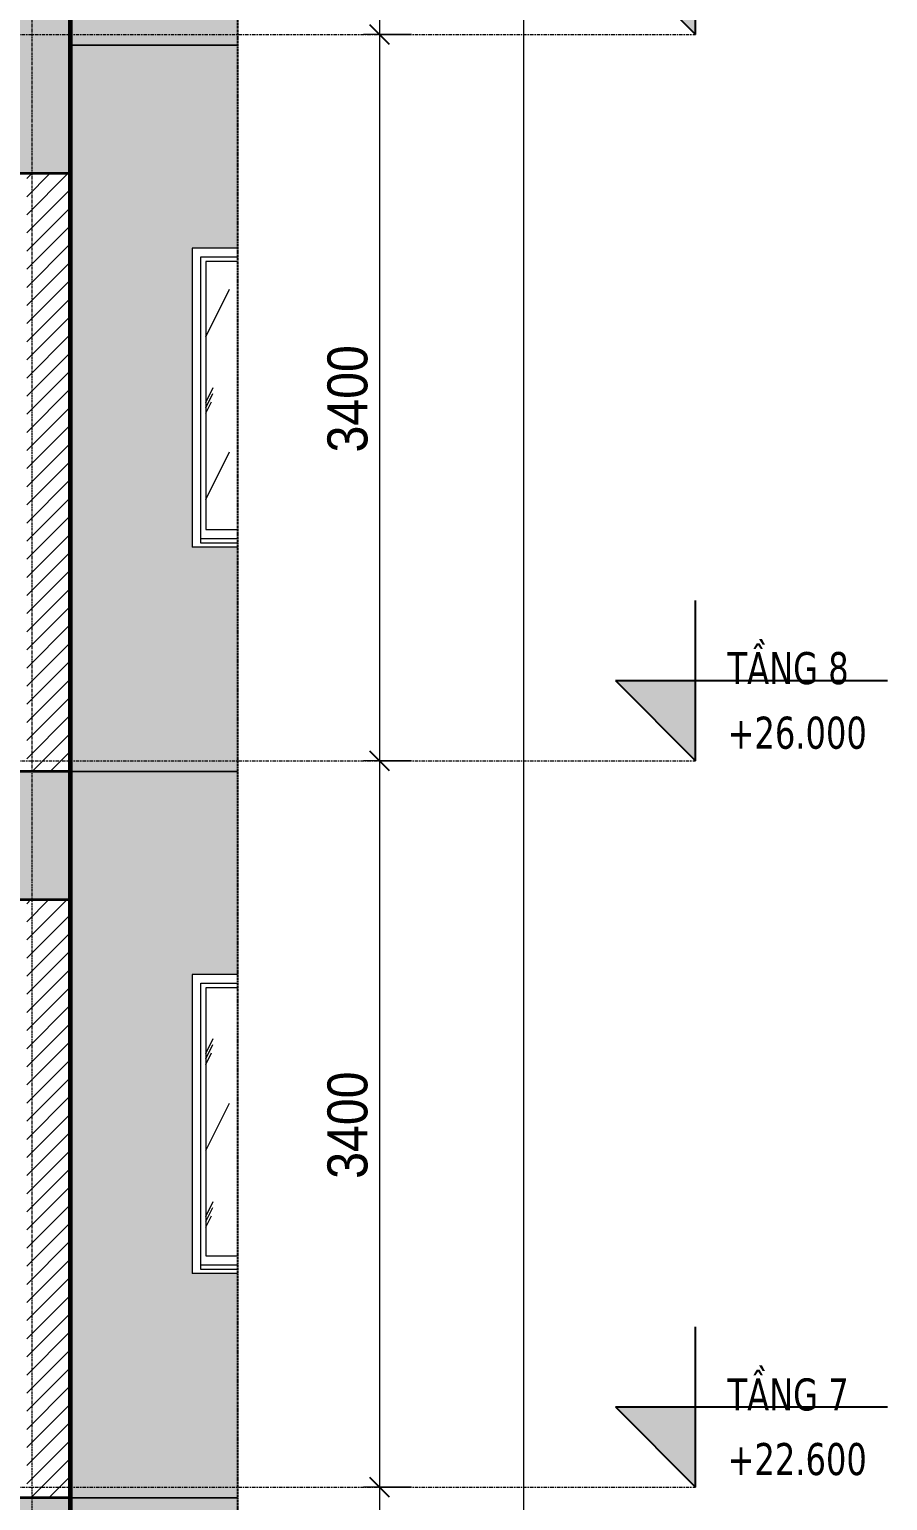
# Model space of a CAD drawing. Header units: millimetres. Extents: x 75584 to 159459, y -5075 to 34550.
# Drawn here: x 152330 to 156350, y 22537 to 29423 of the extents above; entities that cross this region are included whole.
import ezdxf

# ---------------------------------------------------------------- set-up
doc = ezdxf.new("R2010")
doc.units = ezdxf.units.MM
for name, pattern in [('Centre', [31.75, 6.35, -4.7625, 15.875, -4.7625]), ('Grid Line', [22.225, 12.7, -3.175, 3.175, -3.175]), ('Hidden', [7.14375, 4.7625, -2.38125])]:
    doc.linetypes.add(name, pattern=pattern)
for name, color, linetype, lineweight in [('A-ANNO-DIMS', 211, 'Continuous', 9), ('A-ANNO-DIMS-75', 211, 'Continuous', 9), ('A-DETL-GENF', 92, 'Continuous', 18), ('A-DETL-GENF-2', 254, 'Continuous', 18), ('A-DETL-GENF-3', 92, 'Hidden', 25), ('A-DETL-MEDM', 33, 'Continuous', 35), ('A-FLOR-LEVL', 51, 'Continuous', 9), ('A-FLOR-LEVL-1', 51, 'Continuous', 25), ('A-FLOR-LEVL-2', 51, 'Centre', 9), ('A-GLAZ', 151, 'Continuous', 18), ('A-WALL', 113, 'Continuous', 18), ('A-WALL-2', 250, 'Continuous', 35), ('A-WALL-PATT-1', 111, 'Continuous', 18), ('A-WALL-PATT-4', 111, 'Continuous', 5), ('I-WALL', 2, 'Continuous', 18), ('S-GRID-1', 1, 'Grid Line', 9)]:
    doc.layers.add(name, color=color, linetype=linetype, lineweight=lineweight)
doc.styles.add('Tahoma_B_1', font='tahomabd.ttf', dxfattribs={"width": 0.85, "height": 150})
doc.styles.add('UTM Avo_1', font='', dxfattribs={"width": 0.9, "height": 187.5})
doc.styles.get('UTM Avo_1').set_extended_font_data('UTM Avo')
doc.dimstyles.new('1_Dim_chi_tiet_2_5_2', dxfattribs={"dimscale": 304.8, "dimtxt": 187.368928, "dimasz": 0.295276, "dimexe": 0.246063, "dimexo": 0.0625, "dimgap": 0.024606, "dimtad": 1, "dimdec": 0, "dimrnd": 5, "dimzin": 0, "dimdsep": 46, "dimtxsty": 'UTM Avo_1', "dimblk1": 'OBLIQUE', "dimblk2": 'OBLIQUE', "dimsah": 1, "dimcen": 0.09, "dimdle": 0.246063, "dimazin": 0, "dimtfac": 1, "dimtdec": 4, "dimtix": 1, "dimtmove": 0, "dimatfit": 3, "dimfxl": 0.492126, "dimfxlon": 1, "dimtvp": 1, "dimtolj": 1, "dimtzin": 0, "dimarcsym": 2})
pattern_1 = [(45, (149415.25, 15725), (-42.4264, 42.4264), [])]
pattern_2 = [(63.435, (81520.2, 15777.17), (-0.0007, 762.0005), [266.23, -1437.652]), (63.435, (80758.2, 15777.17), (-0.0007, 762.0005), [266.23, -1437.652]), (63.435, (81884.97, 15924.4), (-0.0007, 762.0005), [266.23, -1437.65]), (63.435, (81122.97, 15924.4), (-0.0007, 762.0005), [266.23, -1437.652]), (63.435, (81829.76, 15872.4), (-0.0007, 762.0005), [266.23, -1437.65]), (63.435, (81067.76, 15872.4), (-0.0007, 762.0005), [266.23, -1437.652]), (63.435, (81773.5, 16170.03), (-0.0007, 762.001), [129.4, -1574.483]), (63.435, (81011.5, 16170.03), (-0.0007, 762.0005), [129.4, -1574.483]), (63.435, (81736.68, 16123.98), (-0.0007, 762.001), [266.23, -1437.65]), (63.435, (80974.68, 16123.98), (-0.0007, 762.0005), [266.23, -1437.65]), (63.435, (81743.17, 16157.04), (-0.0007, 762.001), [266.23, -1437.65]), (63.435, (80981.17, 16157.04), (-0.0007, 762.0005), [266.23, -1437.65]), (63.435, (81435.74, 16011.97), (-0.0007, 762.0005), [266.23, -1437.65]), (63.435, (80673.74, 16011.97), (-0.0007, 762.0005), [266.23, -1437.652]), (63.435, (81442.24, 16050.94), (-0.0007, 762.0005), [266.23, -1437.65]), (63.435, (80680.24, 16050.94), (-0.0007, 762.0005), [266.23, -1437.652]), (63.435, (81444, 16079.04), (-0.0007, 762.0005), [266.23, -1437.65]), (63.435, (80682, 16079.04), (-0.0007, 762.0005), [266.23, -1437.652])]

# ---------------------------------------------------------------- blocks, each defined once
blk = doc.blocks.new('1_FAMILY RVT - W01-WxH 1400x1400xmm-V64-TKCS_THANG BỘ TB3 - MẶT CẮT')
at = {"layer": 'A-GLAZ'}
h = blk.add_hatch(dxfattribs=at)
h.set_pattern_fill('FP_20', color=256, style=0, pattern_type=2)
h.set_pattern_definition(pattern_2)
h.paths.add_polyline_path([(84366.1, 23682.6), (84515.3, 23682.6), (84515.3, 24936.5), (84366.1, 24936.5), (84366.1, 23970)])
for p, q in [((84515.3, 25000), (84302.6, 25000)), ((84302.6, 25000), (84302.6, 23600)), ((84343.5, 24959.1), (84515.3, 24959.1)), ((84343.5, 23619), (84343.5, 24959.1)), ((84366.1, 24936.5), (84366.1, 23682.6)), ((84515.3, 24936.5), (84366.1, 24936.5)), ((84515.3, 23638.1), (84343.5, 23638.1)), ((84515.3, 23638.1), (84343.5, 23638.1)), ((84366.1, 23682.6), (84515.3, 23682.6)), ((84515.3, 23600), (84302.6, 23600)), ((84515.3, 23619), (84343.5, 23619))]:
    blk.add_line(p, q, dxfattribs=at)
blk = doc.blocks.new('1_FAMILY RVT - W01-WxH 1400x1400xmm-V67-TKCS_THANG BỘ TB3 - MẶT CẮT')
at = {"layer": 'A-GLAZ'}
h = blk.add_hatch(dxfattribs=at)
h.set_pattern_fill('FP_20', color=256, style=0, pattern_type=2)
h.set_pattern_definition(pattern_2)
h.paths.add_polyline_path([(84366.1, 27082.6), (84515.3, 27082.6), (84515.3, 28336.5), (84366.1, 28336.5), (84366.1, 27614.9)])
for p, q in [((84515.3, 28400), (84302.6, 28400)), ((84302.6, 28400), (84302.6, 27000)), ((84343.5, 28359.1), (84515.3, 28359.1)), ((84343.5, 27019.1), (84343.5, 28359.1)), ((84366.1, 28336.5), (84366.1, 27082.6)), ((84515.3, 28336.5), (84366.1, 28336.5)), ((84366.1, 27082.6), (84515.3, 27082.6)), ((84515.3, 27000), (84302.6, 27000)), ((84515.3, 27038.1), (84343.5, 27038.1)), ((84515.3, 27038.1), (84343.5, 27038.1)), ((84515.3, 27019.1), (84343.5, 27019.1))]:
    blk.add_line(p, q, dxfattribs=at)
blk = doc.blocks.new('BORDER VIEW - BORDER VIEW-3524950-TKCS_THANG BỘ TB3 - MẶT CẮT')
at = {"layer": 'A-DETL-GENF-3'}
blk.add_line((84515.3, 33992.4), (84515.3, -2850), dxfattribs=at)
blk = doc.blocks.new('Level - CAO ĐỘ LEVEL-350587-TKCS_THANG BỘ TB3 - MẶT CẮT')
at = {"layer": 'A-FLOR-LEVL'}
blk.add_hatch(color=256, dxfattribs=at).paths.add_polyline_path([(86659.6, 2575), (86659.6, 2200), (86284.6, 2575)])
at = {"layer": 'A-FLOR-LEVL-1'}
for p, q in [((86659.6, 2200), (86659.6, 2950)), ((86284.6, 2575), (86659.6, 2200)), ((86284.6, 2575), (87559.6, 2575))]:
    blk.add_line(p, q, dxfattribs=at)
blk = doc.blocks.new('DIMBLOCK168-TKCS_THANG BỘ TB3 - MẶT CẮT')
at = {"layer": 'A-ANNO-DIMS-75', "lineweight": 25}
for p, q in [((153969.6, 32200), (153924.6, 32245)), ((153969.6, 32200), (154014.6, 32155)), ((153969.6, 29400), (153924.6, 29445)), ((153969.6, 29400), (154014.6, 29355))]:
    blk.add_line(p, q, dxfattribs=at)
at = {"layer": 'A-ANNO-DIMS-75'}
for p, q in [((154119.6, 32200), (153894.6, 32200)), ((153969.6, 32200), (153969.6, 29400)), ((153969.6, 32200), (154119.6, 32200)), ((154119.6, 29400), (153894.6, 29400)), ((153969.6, 29400), (154119.6, 29400))]:
    blk.add_line(p, q, dxfattribs=at)
at = {"layer": 'A-ANNO-DIMS-75', "color": 0, "insert": (153726, 30543.2), "char_height": 187.5, "width": 616.236, "attachment_point": 1, "rotation": 90, "line_spacing_factor": 1.110334, "style": 'UTM Avo_1'}
blk.add_mtext('2800', dxfattribs=at)
blk = doc.blocks.new('_Oblique')
at = {"color": 0, "linetype": 'ByBlock', "lineweight": -2}
blk.add_line((-0.5, -0.5), (0.5, 0.5), dxfattribs=at)
blk = doc.blocks.new('DIMBLOCK169-TKCS_THANG BỘ TB3 - MẶT CẮT')
at = {"layer": 'A-ANNO-DIMS-75', "lineweight": 25}
for p, q in [((153969.6, 29400), (153924.6, 29445)), ((153969.6, 29400), (154014.6, 29355)), ((153969.6, 26000), (153924.6, 26045)), ((153969.6, 26000), (154014.6, 25955))]:
    blk.add_line(p, q, dxfattribs=at)
at = {"layer": 'A-ANNO-DIMS-75'}
for p, q in [((154119.6, 29400), (153894.6, 29400)), ((153969.6, 29400), (153969.6, 26000)), ((153969.6, 29400), (154119.6, 29400)), ((154119.6, 26000), (153894.6, 26000)), ((153969.6, 26000), (154119.6, 26000))]:
    blk.add_line(p, q, dxfattribs=at)
at = {"layer": 'A-ANNO-DIMS-75', "color": 0, "insert": (153726, 27443.2), "char_height": 187.5, "width": 616.236, "attachment_point": 1, "rotation": 90, "line_spacing_factor": 1.110334, "style": 'UTM Avo_1'}
blk.add_mtext('3400', dxfattribs=at)
blk = doc.blocks.new('DIMBLOCK170-TKCS_THANG BỘ TB3 - MẶT CẮT')
at = {"layer": 'A-ANNO-DIMS-75', "lineweight": 25}
for p, q in [((153969.6, 26000), (153924.6, 26045)), ((153969.6, 26000), (154014.6, 25955)), ((153969.6, 22600), (153924.6, 22645)), ((153969.6, 22600), (154014.6, 22555))]:
    blk.add_line(p, q, dxfattribs=at)
at = {"layer": 'A-ANNO-DIMS-75'}
for p, q in [((154119.6, 26000), (153894.6, 26000)), ((153969.6, 26000), (153969.6, 22600)), ((153969.6, 26000), (154119.6, 26000)), ((154119.6, 22600), (153894.6, 22600)), ((153969.6, 22600), (154119.6, 22600))]:
    blk.add_line(p, q, dxfattribs=at)
at = {"layer": 'A-ANNO-DIMS-75', "color": 0, "insert": (153726, 24043.2), "char_height": 187.5, "width": 616.236, "attachment_point": 1, "rotation": 90, "line_spacing_factor": 1.110334, "style": 'UTM Avo_1'}
blk.add_mtext('3400', dxfattribs=at)
blk = doc.blocks.new('DIMBLOCK171-TKCS_THANG BỘ TB3 - MẶT CẮT')
at = {"layer": 'A-ANNO-DIMS-75'}
for p, q in [((154119.6, 22600), (153894.6, 22600)), ((153969.6, 22600), (153969.6, 19200)), ((153969.6, 22600), (154119.6, 22600)), ((154119.6, 19200), (153894.6, 19200)), ((153969.6, 19200), (154119.6, 19200))]:
    blk.add_line(p, q, dxfattribs=at)
at = {"layer": 'A-ANNO-DIMS-75', "lineweight": 25}
for p, q in [((153969.6, 22600), (153924.6, 22645)), ((153969.6, 22600), (154014.6, 22555)), ((153969.6, 19200), (153924.6, 19245)), ((153969.6, 19200), (154014.6, 19155))]:
    blk.add_line(p, q, dxfattribs=at)
at = {"layer": 'A-ANNO-DIMS-75', "color": 0, "insert": (153726, 20643.2), "char_height": 187.5, "width": 616.236, "attachment_point": 1, "rotation": 90, "line_spacing_factor": 1.110334, "style": 'UTM Avo_1'}
blk.add_mtext('3400', dxfattribs=at)
blk = doc.blocks.new('DIMBLOCK178-TKCS_THANG BỘ TB3 - MẶT CẮT')
at = {"layer": 'A-ANNO-DIMS-75', "lineweight": 25}
for p, q in [((154644.6, 33800), (154599.6, 33845)), ((154644.6, 33800), (154689.6, 33755)), ((154644.6, -2000), (154599.6, -1955)), ((154644.6, -2000), (154689.6, -2045))]:
    blk.add_line(p, q, dxfattribs=at)
at = {"layer": 'A-ANNO-DIMS-75'}
for p, q in [((154644.6, 33875), (154644.6, -2075)), ((154794.6, 33800), (154569.6, 33800)), ((154644.6, 33800), (154794.6, 33800)), ((154794.6, -2000), (154569.6, -2000)), ((154644.6, -2000), (154794.6, -2000))]:
    blk.add_line(p, q, dxfattribs=at)
at = {"layer": 'A-ANNO-DIMS-75', "color": 0, "insert": (154401, 15579), "char_height": 187.5, "width": 770.294, "attachment_point": 1, "rotation": 90, "line_spacing_factor": 1.110334, "style": 'UTM Avo_1'}
blk.add_mtext('35800', dxfattribs=at)

msp = doc.modelspace()

# ---------------------------------------------------------------- hatches: boundary and pattern name
at = {"layer": 'A-DETL-GENF-2'}
h = msp.add_hatch(dxfattribs=at)
h.set_pattern_fill('FP_13', color=256, style=0, pattern_type=2)
h.set_pattern_definition([(50, (149415.25, 15725), (546.553, -47.817), [57.15, -628.65]), (355, (149415.25, 15725), (-105.728, 573.17), [45.72, -502.92]), (100.451, (149460.8, 15721), (440.828, 525.35), [48.57, -534.27]), (46.184, (149415.25, 15877.4), (813.237, -126.128), [85.725, -942.975]), (96.636, (149483, 15866.9), (712.207, 742.283), [72.855, -801.405]), (351.184, (149415.25, 15877.4), (712.215, 742.276), [68.58, -754.38]), (21, (149491.45, 15839.3), (454.843, -306.796), [57.15, -628.65]), (326, (149491.45, 15839.3), (185.406, 552.564), [45.72, -502.92]), (71.451, (149529.35, 15813.73), (640.251, 245.764), [48.57, -534.27]), (37.5, (149415.25, 15725), (9.2664, 253.665), [5.029, -491.795, 5.029, -505.511, -504.825]), (37.5, (149415.25, 15725), (9.2664, 253.665), [-1007.364, 5.029, -499.796]), (7.5, (149415.25, 15725), (200.4594, 300.5414), [5.029, -286.055, 5.029, -480.365, -192.405]), (7.5, (149415.25, 15725), (200.4594, 300.5414), [-776.478, 5.029, -187.376]), (327.5, (149245.32, 15725), (406.7728, -17.1864), [5.029, -185.471, 5.029, -589.331, -788.67]), (327.5, (149245.32, 15725), (406.7728, -17.1864), [-784.86, 5.029, -783.641]), (317.5, (149169.12, 15725), (444.388, 76.2803), [5.029, -242.621, 5.029, -389.687, -560.07]), (317.5, (149169.12, 15725), (444.388, 76.2803), [-642.366, 5.029, -555.041]), (45, (149415.25, 15725), (-188.5854, 188.5854), []), (45, (149415.25, 16010.75), (-188.5854, 188.5854), [])])
h.paths.add_polyline_path([(150035.1, -2350), (152947.4, -2350), (152947.4, -2050), (139712.7, -2050), (139712.7, -2350), (146538.7, -2350)])
h.paths.add_polyline_path([(145892.7, -1000), (146192.7, -1000), (146192.7, -400), (145892.7, -400)])
h.paths.add_polyline_path([(152517.7, 550), (152517.7, 1150), (149822.7, 1150), (149822.7, 750), (150022.7, 750), (150022.7, 980), (152217.7, 980), (152217.7, 550)])
h.paths.add_polyline_path([(140419.9, 650), (146092.7, 650), (146092.7, 850), (139712.7, 850), (139712.7, 650)])
h.paths.add_polyline_path([(145892.7, 3300), (146192.7, 3300), (146192.7, 3900), (145892.7, 3900), (145892.7, 3315.8)])
h.paths.add_polyline_path([(152217.7, 4950), (152517.7, 4950), (152517.7, 5550), (150082.7, 5550), (150082.7, 5150), (150282.7, 5150), (150282.7, 5380), (152217.7, 5380), (152217.7, 5138.2)])
h.paths.add_polyline_path([(146092.7, 5380), (146092.7, 5550), (145892.7, 5550), (145892.7, 5380)])
h.paths.add_polyline_path([(146192.7, 6700), (146192.7, 7300), (145892.7, 7300), (145892.7, 6700)])
h.paths.add_polyline_path([(152217.7, 8350), (152517.7, 8350), (152517.7, 8950), (150082.7, 8950), (150082.7, 8550), (150282.7, 8550), (150282.7, 8780), (152217.7, 8780)])
h.paths.add_polyline_path([(145892.7, 8780), (146092.7, 8780), (146092.7, 8950), (145892.7, 8950)])
h.paths.add_polyline_path([(145892.7, 10100), (146192.7, 10100), (146192.7, 10700), (145892.7, 10700), (145892.7, 10605.5)])
h.paths.add_polyline_path([(152220.4, 11750), (152517.7, 11750), (152517.7, 12350), (150082.7, 12350), (150082.7, 11950), (150282.7, 11950), (150282.7, 12180), (152217.7, 12180), (152217.7, 11750)])
h.paths.add_polyline_path([(145892.7, 12180), (146092.7, 12180), (146092.7, 12350), (145892.7, 12350)])
h.paths.add_polyline_path([(145892.7, 13500), (146192.7, 13500), (146192.7, 14100), (145892.7, 14100)])
h.paths.add_polyline_path([(152217.7, 15150), (152517.7, 15150), (152517.7, 15750), (150082.7, 15750), (150082.7, 15350), (150282.7, 15350), (150282.7, 15580), (152217.7, 15580), (152217.7, 15465.3)])
h.paths.add_polyline_path([(146092.7, 15580), (146092.7, 15750), (145892.7, 15750), (145892.7, 15580)])
h.paths.add_polyline_path([(145892.7, 16900), (146192.7, 16900), (146192.7, 17500), (145892.7, 17500)])
h.paths.add_polyline_path([(152517.7, 18550), (152517.7, 19150), (150082.7, 19150), (150082.7, 18750), (150282.7, 18750), (150282.7, 18980), (152217.7, 18980), (152217.7, 18550)])
h.paths.add_polyline_path([(145892.7, 18980), (146092.7, 18980), (146092.7, 19150), (145892.7, 19150), (145892.7, 19110.2)])
h.paths.add_polyline_path([(146192.7, 20300), (146192.7, 20900), (145892.7, 20900), (145892.7, 20300)])
h.paths.add_polyline_path([(152517.7, 21950), (152517.7, 22550), (150082.7, 22550), (150082.7, 22150), (150282.7, 22150), (150282.7, 22380), (152217.7, 22380), (152217.7, 21950)])
h.paths.add_polyline_path([(146092.7, 22380), (146092.7, 22550), (145892.7, 22550), (145892.7, 22380)])
h.paths.add_polyline_path([(146192.7, 23700), (146192.7, 24300), (145892.7, 24300), (145892.7, 23700)])
h.paths.add_polyline_path([(152217.7, 25350), (152517.7, 25350), (152517.7, 25950), (150082.7, 25950), (150082.7, 25550), (150282.7, 25550), (150282.7, 25780), (152217.7, 25780)])
h.paths.add_polyline_path([(146092.7, 25780), (146092.7, 25950), (145892.7, 25950), (145892.7, 25780)])
h.paths.add_polyline_path([(145892.7, 27020), (146192.7, 27020), (146192.7, 27620), (145892.7, 27620), (145892.7, 27614.9)])
h.paths.add_polyline_path([(152517.7, 28750), (152517.7, 29550), (150342.7, 29550), (150342.7, 29150), (150542.7, 29150), (150542.7, 29350), (152217.7, 29350), (152217.7, 28750)])
h.paths.add_polyline_path([(146032.7, 29350), (146242.7, 29350), (146242.7, 29550), (146092.7, 29550), (146092.7, 29650), (145892.7, 29650), (145892.7, 29350)])
h.paths.add_polyline_path([(152167.7, 32600), (152467.7, 32600), (152467.7, 33000), (153167.7, 33000), (153167.7, 33200), (145242.7, 33200), (145242.7, 33000), (146042.7, 33000), (146042.7, 32700), (146242.7, 32700), (146242.7, 33000), (152167.7, 33000)])
at = {"layer": 'A-WALL-PATT-1'}
h = msp.add_hatch(dxfattribs=at)
h.set_pattern_fill('FP_11', color=256, style=0, pattern_type=2)
h.set_pattern_definition(pattern_1)
h.paths.add_polyline_path([(152317.7, 25950), (152517.7, 25950), (152517.7, 28750), (152317.7, 28750), (152317.7, 26399.9)])
h = msp.add_hatch(dxfattribs=at)
h.set_pattern_fill('FP_11', color=256, style=0, pattern_type=2)
h.set_pattern_definition(pattern_1)
h.paths.add_polyline_path([(152317.7, 22550), (152517.7, 22550), (152517.7, 25350), (152317.7, 25350), (152317.7, 22755)])
at = {"layer": 'A-WALL-PATT-4'}
for points in [[(152657.4, 29350), (153305.5, 29350), (153305.5, 30750), (152527.7, 30750), (152527.7, 29350)], [(152527.7, 25950), (153305.5, 25950), (153305.5, 27000), (153092.7, 27000), (153092.7, 28400), (153305.5, 28400), (153305.5, 29350), (152527.7, 29350), (152527.7, 25968.3)], [(152527.7, 22550), (153305.5, 22550), (153305.5, 23600), (153092.7, 23600), (153092.7, 25000), (153305.5, 25000), (153305.5, 25950), (152527.7, 25950), (152527.7, 22568.3)], [(153305.5, 19150), (153305.5, 20200), (153092.7, 20200), (153092.7, 21600), (153305.5, 21600), (153305.5, 22550), (152527.7, 22550), (152527.7, 19150), (152657.4, 19150)]]:
    msp.add_hatch(color=256, dxfattribs=at).paths.add_polyline_path(points)

# ---------------------------------------------------------------- linework, layer by layer
at = {"layer": 'A-DETL-MEDM'}
for p, q in [((152517.7, 28750), (152517.7, 29550)), ((152217.7, 28750), (152517.7, 28750)), ((152517.7, 25950), (150082.7, 25950)), ((152517.7, 25350), (152517.7, 25950)), ((152217.7, 25350), (152517.7, 25350)), ((152517.7, 22550), (150082.7, 22550)), ((152517.7, 21950), (152517.7, 22550))]:
    msp.add_line(p, q, dxfattribs=at)
at = {"layer": 'A-FLOR-LEVL-2'}
for p, q in [((144186.2, 29400), (155449.8, 29400)), ((144186.2, 26000), (155449.8, 26000)), ((144186.2, 22600), (155449.8, 22600))]:
    msp.add_line(p, q, dxfattribs=at)
at = {"layer": 'A-WALL'}
for p, q in [((153305.5, 29350), (152527.7, 29350)), ((153305.5, 25950), (152527.7, 25950)), ((152527.7, 25950), (153305.5, 25950)), ((153305.5, 22550), (152527.7, 22550)), ((152527.7, 22550), (153305.5, 22550))]:
    msp.add_line(p, q, dxfattribs=at)
at = {"layer": 'A-WALL-2'}
for p, q in [((152527.7, 29350), (152527.7, 33000)), ((152517.7, 29350), (152527.7, 29350)), ((152527.7, 29350), (152517.7, 29350)), ((152527.7, 5550), (152527.7, 29350)), ((152517.7, 25950), (152517.7, 28750)), ((152527.7, 25950), (152517.7, 25950)), ((152517.7, 25950), (152527.7, 25950)), ((152517.7, 22550), (152517.7, 25350)), ((152527.7, 22550), (152517.7, 22550)), ((152517.7, 22550), (152527.7, 22550))]:
    msp.add_line(p, q, dxfattribs=at)
at = {"layer": 'I-WALL'}
msp.add_line((152527.7, 29350), (153305.5, 29350), dxfattribs=at)
at = {"layer": 'S-GRID-1'}
msp.add_line((152342.7, -2525), (152342.7, 32410.9), dxfattribs=at)

# ---------------------------------------------------------------- block references
at = {"layer": 'A-DETL-GENF'}
msp.add_blockref('BORDER VIEW - BORDER VIEW-3524950-TKCS_THANG BỘ TB3 - MẶT CẮT', (68790.2, 0), dxfattribs=at)
at = {"layer": 'A-FLOR-LEVL-1'}
for p in [(68790.2, 27200), (68790.2, 23800), (68790.2, 20400)]:
    msp.add_blockref('Level - CAO ĐỘ LEVEL-350587-TKCS_THANG BỘ TB3 - MẶT CẮT', p, dxfattribs=at)
at = {"layer": 'A-GLAZ'}
for name in ['1_FAMILY RVT - W01-WxH 1400x1400xmm-V67-TKCS_THANG BỘ TB3 - MẶT CẮT', '1_FAMILY RVT - W01-WxH 1400x1400xmm-V64-TKCS_THANG BỘ TB3 - MẶT CẮT']:
    msp.add_blockref(name, (68790.2, 0), dxfattribs=at)

# ---------------------------------------------------------------- texts
at = {"layer": 'A-FLOR-LEVL', "char_height": 150, "line_spacing_factor": 0.996129, "style": 'Tahoma_B_1'}
for s, insert, width, attachment_point in [('\\pt765,1530,2295,3060,3825,4590,5355,6120,6885,7650,8415,9180,9945,10710,11475,12240,13005,13770,14535,15300,16065,16830,17595,18360,19125,19890,20655,21420,22185,22950,23715,24480;TẦNG 8', (155600.2, 26355.8), 678.937, 7), ('\\pt318.75,637.5,956.25,1275,1593.75,1912.5,2231.25,2550,2868.75,3187.5,3506.25,3825,4143.75,4462.5,4781.25,5100,5418.75,5737.5,6056.25,6375,6693.75,7012.5,7331.25,7650,7968.75,8287.5,8606.25,8925,9243.75,9562.5,9881.25,10200;+26.000', (155600.2, 26206.3), 775.837, 1), ('\\pt765,1530,2295,3060,3825,4590,5355,6120,6885,7650,8415,9180,9945,10710,11475,12240,13005,13770,14535,15300,16065,16830,17595,18360,19125,19890,20655,21420,22185,22950,23715,24480;TẦNG 7', (155600.2, 22955.8), 678.937, 7), ('\\pt318.75,637.5,956.25,1275,1593.75,1912.5,2231.25,2550,2868.75,3187.5,3506.25,3825,4143.75,4462.5,4781.25,5100,5418.75,5737.5,6056.25,6375,6693.75,7012.5,7331.25,7650,7968.75,8287.5,8606.25,8925,9243.75,9562.5,9881.25,10200;+22.600', (155600.2, 22806.3), 775.837, 1)]:
    msp.add_mtext(s, dxfattribs=dict(at, insert=insert, width=width, attachment_point=attachment_point))

# ---------------------------------------------------------------- dimensions: what is measured, and where the dimension line sits
at = {"layer": 'A-ANNO-DIMS'}
for base, p1, p2, override, picture, middle in [((154644.6, -2000), (154794.6, 33800), (154794.6, -2000), {"dimpost": '<>', "dimfxl": 35800}, 'DIMBLOCK178-TKCS_THANG BỘ TB3 - MẶT CẮT', (154540.1, 15900)), ((153969.6, 29400), (154119.6, 32200), (154119.6, 29400), {"dimpost": '<>', "dimfxl": 2800}, 'DIMBLOCK168-TKCS_THANG BỘ TB3 - MẶT CẮT', (153865.1, 30800)), ((153969.6, 26000), (154119.6, 29400), (154119.6, 26000), {"dimpost": '<>', "dimfxl": 3400}, 'DIMBLOCK169-TKCS_THANG BỘ TB3 - MẶT CẮT', (153865.1, 27700)), ((153969.6, 22600), (154119.6, 26000), (154119.6, 22600), {"dimpost": '<>', "dimfxl": 3400}, 'DIMBLOCK170-TKCS_THANG BỘ TB3 - MẶT CẮT', (153865.1, 24300)), ((153969.6, 19200), (154119.6, 22600), (154119.6, 19200), {"dimpost": '<>', "dimfxl": 3400}, 'DIMBLOCK171-TKCS_THANG BỘ TB3 - MẶT CẮT', (153865.1, 20900))]:
    dim = msp.add_linear_dim(base=base, p1=p1, p2=p2, angle=90, dimstyle='1_Dim_chi_tiet_2_5_2', override=override, dxfattribs=at)
    dim.commit()
    dim.dimension.update_dxf_attribs({"geometry": picture, "text_midpoint": middle})

doc.saveas('drawing.dxf')
